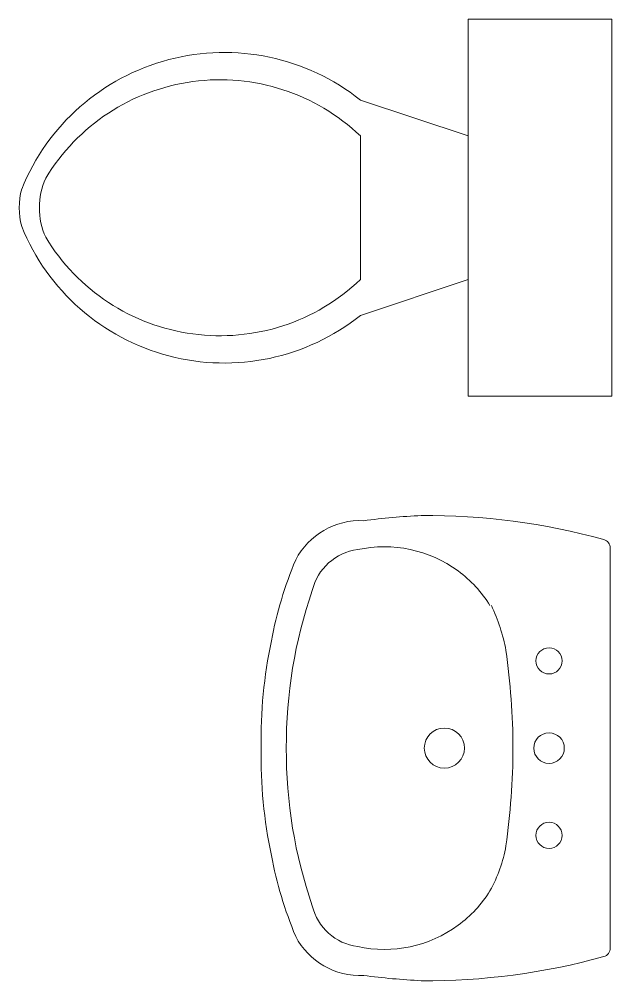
# Model space of a CAD drawing. Header units: inches. Extents: x -12916 to -2478, y -355 to 4961.
# Drawn here: x -3931.3 to -3865.3, y 3958.1 to 4065.2 of the extents above; entities that cross this region are included whole.
import ezdxf

# ---------------------------------------------------------------- set-up
doc = ezdxf.new("R2010")
doc.units = ezdxf.units.IN
doc.header["$MEASUREMENT"] = 0
doc.layers.add('A-FURN', color=8, linetype='Continuous', lineweight=18)

msp = doc.modelspace()

# ---------------------------------------------------------------- linework, layer by layer
at = {"layer": 'A-FURN'}
for p, q in [((-3881.298, 4052.207), (-3893.298, 4056.207)), ((-3893.298, 4036.207), (-3893.298, 4052.207)), ((-3881.298, 4036.207), (-3893.298, 4032.207)), ((-3865.481, 3961.743), (-3865.481, 4006.288))]:
    msp.add_line(p, q, dxfattribs=at)
msp.add_lwpolyline([(-3881.298, 4023.207), (-3865.298, 4023.207), (-3865.298, 4065.207), (-3881.298, 4065.207)], close=True, dxfattribs=at)
for centre, radius in [((-3872.283, 3993.734), 1.458), ((-3883.944, 3984.016), 2.235), ((-3872.283, 3984.016), 1.701), ((-3872.283, 3974.298), 1.458)]:
    msp.add_circle(centre, radius, dxfattribs=at)
for centre, radius, start, end in [((-3908.459, 4037.167), 24.338, 51.46911, 157.97143), ((-3908.932, 4035.807), 22.658, 46.36773, 148.94682), ((-3921.051, 4044.207), 8, 155.73182, 204.26817), ((-3923.298, 4044.207), 8, 164.86053, 195.13947), ((-3908.459, 4051.246), 24.338, 202.02843, 308.53071), ((-3908.932, 4052.606), 22.658, 211.05301, 313.63209), ((-3893.304, 4001.237), 8.12, 87.36974, 152.47734), ((-3881.826, 3922.26), 87.795, 93.06121, 97.26694), ((-3885.965, 3935.918), 74.013, 74.51026, 90.42516), ((-3866.407, 4006.339), 0.927, 356.84803, 77.03694), ((-3892.843, 4000.199), 5.974, 97.22335, 166.69721), ((-3890.633, 3992.562), 13.883, 53.69033, 102.31872), ((-3859.417, 3987.739), 44.562, 157.22543, 169.36007), ((-3890.392, 3992.845), 13.513, 31.46652, 53.80193), ((-3848.727, 3984.34), 52.821, 160.95751, 180.35176), ((-3898.059, 3990.873), 21.358, 10.88932, 24.99933), ((-3850.75, 3984.938), 53.609, 168.12736, 180.98557), ((-3957.935, 3983.606), 81.636, 0.28762, 7.95764), ((-3850.75, 3983.094), 53.609, 179.01443, 191.87264), ((-3848.727, 3983.691), 52.821, 179.64824, 199.04249), ((-3957.935, 3984.426), 81.636, 352.04236, 359.71238), ((-3892.68, 3975.875), 15.835, 330.73008, 349.99575), ((-3859.417, 3980.292), 44.562, 190.63993, 202.77457), ((-3890.392, 3975.186), 13.513, 306.19807, 328.53348), ((-3892.843, 3967.832), 5.974, 193.30279, 262.77665), ((-3890.633, 3975.469), 13.883, 257.68128, 306.30967), ((-3893.304, 3966.794), 8.12, 207.52266, 272.63026), ((-3866.407, 3961.692), 0.927, 282.96306, 3.15197), ((-3885.965, 4032.113), 74.013, 269.57484, 285.48974), ((-3881.826, 4045.772), 87.795, 262.73306, 266.93879)]:
    msp.add_arc(centre, radius, start, end, dxfattribs=at)

doc.saveas('drawing.dxf')
